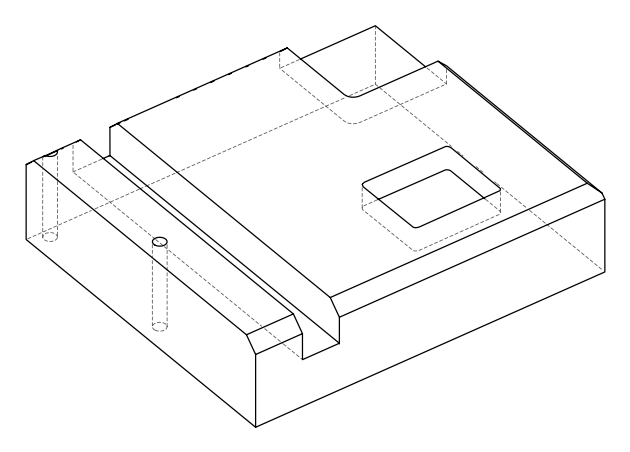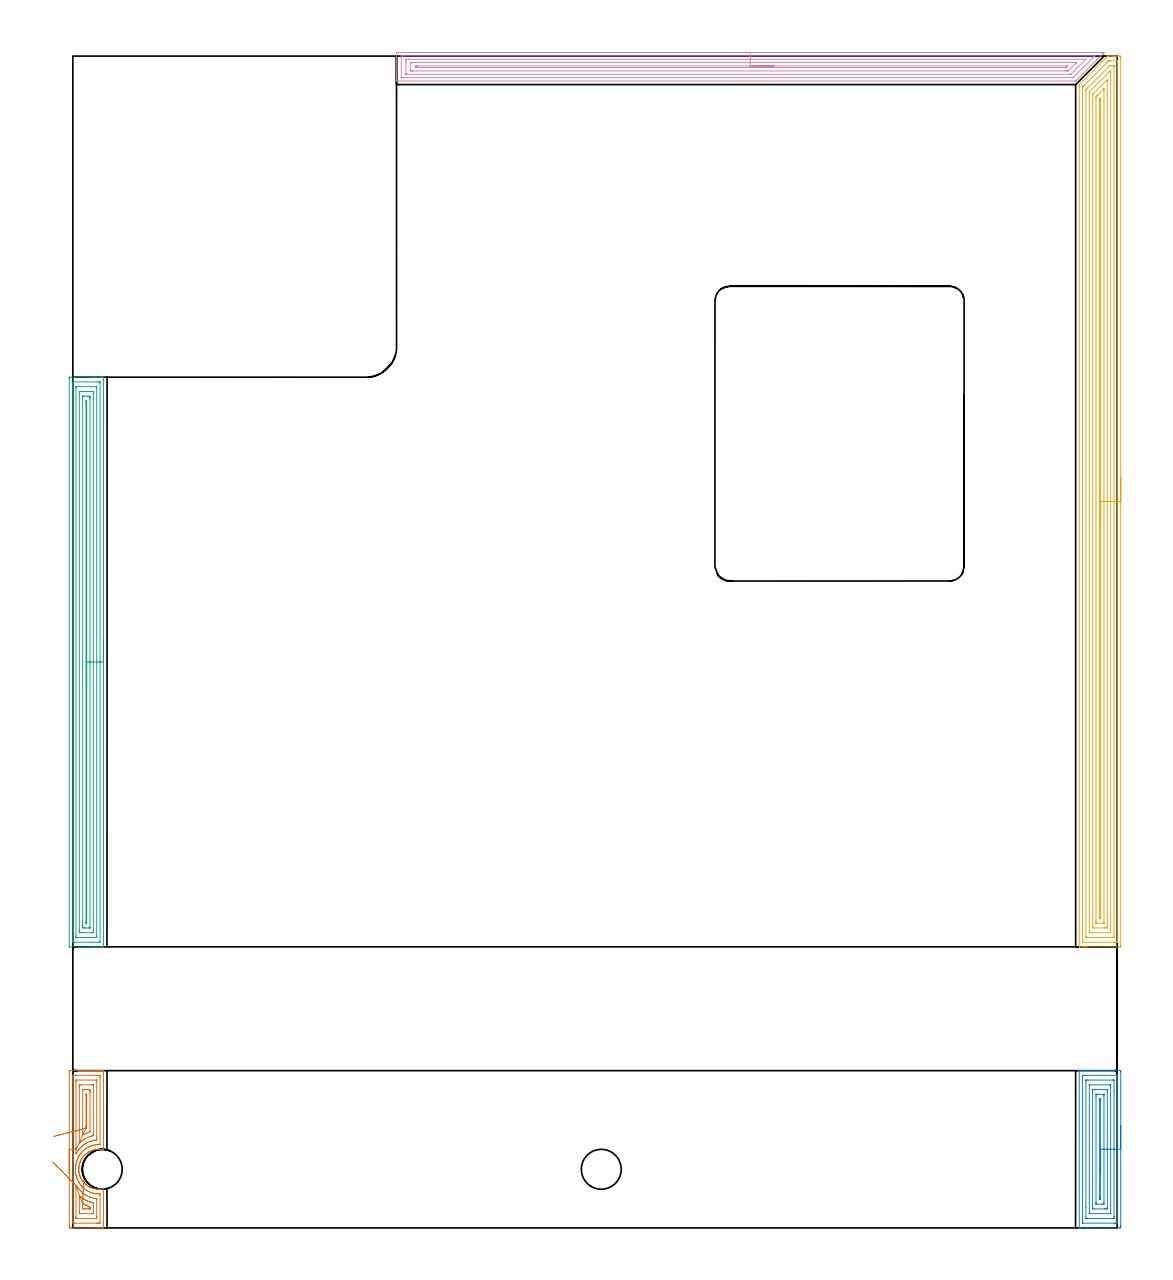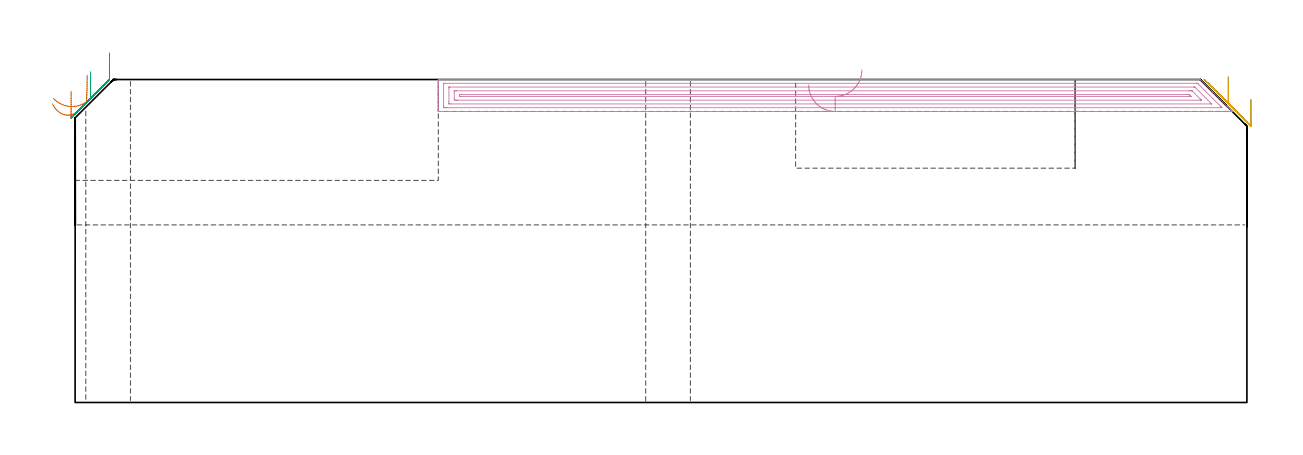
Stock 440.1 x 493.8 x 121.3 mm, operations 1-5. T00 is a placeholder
(PLAN: 16 operations, 10 tool changes, 127.7 min)
(1 AREA_MILL | FG_CHAMFER_SURFACE | UGT0205_001 | 3.07 min | 7606 mm3)
(2 AREA_MILL_1 | FG_CHAMFER_SURFACE_1 | UGT0205_001 | 3.93 min | 11314 mm3)
(3 AREA_MILL_2 | FG_CHAMFER_SURFACE_2 | UGT0205_001 | 11.71 min | 26369 mm3)
(4 AREA_MILL_3 | FG_CHAMFER_SURFACE_3 | UGT0205_001 | 11.89 min | 22276 mm3)
(5 AREA_MILL_4 | FG_CHAMFER_SURFACE_4 | UGT0205_001 | 21 min | 57736 mm3)
(6 MILL_CORNER_NOTCH_RECTANGULAR | CORNER_NOTCH_RECTANGULAR | UGT0201_094 | Follow Part, ap 5, ae 75% | 24.77 min | 696960 mm3)
(7 MILL_RECTANGULAR_POCKET | POCKET_RECTANGULAR_STRAIGHT | NXT0201_011 | Follow Part, ap 3, ae 75% | 35.4 min | 433157 mm3)
(8 MILL_RECTANGULAR_SLOT | SLOT_RECTANGULAR | UGT0201_005 | Follow Part, ap 12.5, ae 75% | 13.47 min | 1248338 mm3)
(9 SPOT_DRILL | STEP1HOLE | NXT0321_9005460120000 | 0.03 min | 50 mm3)
(10 SPOT_DRILL_1 | STEP1HOLE_1 | NXT0321_9005460120000 | 0.03 min | 66 mm3)
(11 DRILL_BLIND_HOLE_INTO_CENTER | STEP1HOLE | NXT0301_081 | 0.08 min | 1212 mm3)
(12 GUN_DRILL_THROUGH_HOLE | STEP1HOLE | UGT0307_007 | 0.59 min | 8190 mm3)
(13 DRILL_TO_ENLARGE_THROUGH_HOLE | STEP1HOLE | UGT0301_291 | 0.52 min | 16726 mm3)
(14 DRILL_BLIND_HOLE_INTO_CENTER_1 | STEP1HOLE_1 | NXT0301_081 | 0.08 min | 1714 mm3)
(15 GUN_DRILL_THROUGH_HOLE_1 | STEP1HOLE_1 | UGT0307_007 | 0.59 min | 8016 mm3)
(16 DRILL_TO_ENLARGE_THROUGH_HOLE_1 | STEP1HOLE_1 | UGT0301_291 | 0.52 min | 17129 mm3)
(TOOL UGT0205_001 | Chamfer Mill 20 x 3 x 45 deg. | D20 FL50 Z2)
(TOOL UGT0201_094 | End mill 20 mm | D20 FL38 Z4)
(TOOL NXT0201_011 | ENDMILL 12mm [2P460-1200-NA 1630] | D12 FL38 Z6)
(TOOL UGT0201_005 | End Mill 50 mm | D50 FL150 Z8)
(TOOL NXT0321_9005460120000 | NC Spot Drill, 142deg, 12mm, Carbide, Uncoated | D12 PA142 FL30 Z2)
(TOOL NXT0301_081 | Carbide Drill 11mm [860.1-1100-033A1-MM 2214] | D11 PA140 FL55 Z2)
(TOOL UGT0307_007 | Gun Drill 10 mm | D10 PA130 FL24 Z1)
(TOOL UGT0301_291 | Twist Drill 16.8 mm | D16.8 PA118 FL125 Z2)
(OP 1 AREA_MILL)
G17 G21 G94 G90
T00 M6
G54
G17 G0 G90 X-1.5 Y23.15 S1061 M3
G43 Z131.3 H0
Z116.9
G94 G1 Y23.188 Z116.028 F250.
Y23.302 Z115.164
Y23.491 Z114.312
Y23.753 Z113.48
Y24.087 Z112.674
Y24.49 Z111.9
Y24.959 Z111.164
Y25.49 Z110.472
Y26.079 Z109.829
Y26.722 Z109.24
Y27.414 Z108.708
Y28.15 Z108.24
Y28.924 Z107.837
Y29.73 Z107.503
Y30.562 Z107.241
Y31.414 Z107.052
Y32.278 Z106.938
Y33.15 Z106.9
Y65.703
X-1.496 Y66.055 Z106.902
X-1.492 Y66.29 Z106.906
X-1.252 Y66.3 Z107.145
X9.695 Z118.089
X10.282 Z118.679
X10.583 Z118.979
X11.17 Z119.566
X11.471 Z119.866
X12.073 Z120.472
X12.359 Z120.758
X12.533 Z120.933
X12.869 Y66.293 Z121.26
X12.897 Y66.29 Z121.288
X12.9 Y66.149 Z121.3
Y33.15
X12.895 Y32.871 Z121.29
X12.841 Y32.879 Z121.236
X12.618 Y32.917 Z121.015
X12.408 Y32.96 Z120.805
X12.058 Y33.013 Z120.457
X11.618 Y33.062 Z120.015
X11.471 Y33.07 Z119.869
X11.175 Y33.088 Z119.573
X10.734 Y33.092 Z119.132
X10.583 Y33.085 Z118.981
X10.292 Y33.072 Z118.691
X9.849 Y33.027 Z118.248
X9.409 Y32.959 Z117.808
X8.966 Y32.866 Z117.364
X8.807 Y32.825 Z117.206
X8.525 Y32.753 Z116.925
X8.359 Y32.705 Z116.759
X7.92 Y32.537 Z116.318
X7.642 Y32.43 Z116.041
X7.197 Y32.231 Z115.595
X6.759 Y32.001 Z115.157
X6.588 Y31.901 Z114.986
X6.44 Y31.815 Z114.838
X6.144 Y31.609 Z114.544
X5.875 Y31.422 Z114.275
X5.566 Y31.181 Z113.966
X5.265 Y30.925 Z113.665
X4.992 Y30.664 Z113.392
X4.802 Y30.465 Z113.202
X4.699 Y30.356 Z113.099
X4.664 Y30.316 Z113.064
X4.418 Y30.035 Z112.817
X4.368 Y29.97 Z112.766
X4.109 Y29.635 Z112.508
X3.781 Y29.146 Z112.181
X3.527 Y28.704 Z111.924
X3.52 Y28.691 Z111.917
X3.294 Y28.256 Z111.692
X3.226 Y28.109 Z111.625
X3.079 Y27.739 Z111.474
X2.999 Y27.519 Z111.394
X2.944 Y27.366 Z111.338
X2.809 Y26.922 Z111.208
X2.698 Y26.476 Z111.097
X2.614 Y26.032 Z111.014
X2.555 Y25.569 Z110.949
X2.537 Y25.344 Z110.93
X2.521 Y25.141 Z110.913
X2.518 Y25.038 Z110.908
X2.509 Y24.875 Z110.906
X2.508 Y24.863 Z110.905
X2.503 Y24.696 Z110.898
X2.519 Y24.251 Z110.917
X2.557 Y23.806 Z110.952
X2.593 Y23.536 Z110.99
X2.617 Y23.361 Z111.013
X2.702 Y22.91 Z111.101
X2.814 Y22.456 Z111.214
X2.947 Y22.026 Z111.34
X3.08 Y21.657 Z111.476
X3.226 Y21.291 Z111.625
X3.256 Y21.225 Z111.656
X3.297 Y21.137 Z111.696
X3.371 Y20.995 Z111.77
X3.532 Y20.688 Z111.929
X3.784 Y20.247 Z112.182
X3.944 Y20. Z112.341
X4.11 Y19.761 Z112.508
X4.216 Y19.623 Z112.616
X4.227 Y19.609 Z112.627
X4.368 Y19.431 Z112.764
X4.425 Y19.357 Z112.823
X4.452 Y19.326 Z112.851
X4.601 Y19.157 Z113.
X4.664 Y19.086 Z113.061
X4.703 Y19.041 Z113.101
X4.714 Y19.029 Z113.113
X4.997 Y18.732 Z113.396
X5.275 Y18.467 Z113.673
X5.313 Y18.434 Z113.712
X5.471 Y18.3 Z113.87
X5.552 Y18.232 Z113.948
X5.572 Y18.215 Z113.968
X5.877 Y17.978 Z114.273
X6.451 Y17.577 Z114.851
X6.759 Y17.398 Z115.158
X7.032 Y17.256 Z115.431
X7.197 Y17.169 Z115.596
X7.359 Y17.097 Z115.758
X7.641 Y16.97 Z116.041
X7.846 Y16.892 Z116.245
X8.385 Y16.687 Z116.785
X8.525 Y16.647 Z116.924
X8.965 Y16.534 Z117.364
X9.408 Y16.441 Z117.808
X9.849 Y16.373 Z118.248
X10.292 Y16.328 Z118.691
X10.733 Y16.308 Z119.132
X11.175 Y16.312 Z119.574
X11.471 Y16.33 Z119.87
X11.617 Y16.338 Z120.016
X12.058 Y16.392 Z120.457
X12.831 Y16.522 Z121.228
X12.894 Y16.53 Z121.291
X12.9 Y16.202 Z121.3
Y0.151
X12.897 Y0.01 Z121.288
X12.869 Y0.007 Z121.26
X12.533 Y0. Z120.932
X12.073 Z120.472
X11.471 Z119.866
X10.282 Z118.679
X9.695 Z118.089
X-0.364 Z108.033
X-0.959 Y0.001 Z107.438
X-1.188 Y0.003 Z107.209
X-1.491 Y0.008 Z106.906
X-1.494 Y0.06 Z106.903
X-1.499 Y0.597 Z106.901
X-1.5 Y1.141 Z106.9
Y33.15
X-0.086 Z108.314
X-0.085 Y63.933 Z108.315
X-0.071 Y64.29 Z108.329
X0.44 Y64.298 Z108.84
X0.817 Y64.299 Z109.217
X1.326 Y64.3 Z109.726
X10.583 Y64.299 Z118.983
X11.095 Y64.297 Z119.495
X11.471 Y64.29 Z119.871
X11.485 Y63.919 Z119.885
Y63.905
Y35.366
X11.471 Y35.082 Z119.871
X10.877 Y35.084 Z119.277
X10.583 Y35.076 Z118.983
X10.033 Y35.041 Z118.433
X9.695 Y35.005 Z118.095
X9.249 Y34.936 Z117.649
X8.807 Y34.845 Z117.207
X8.522 Y34.775 Z116.922
X7.92 Y34.6 Z116.32
X7.835 Y34.573 Z116.235
X7.605 Y34.488 Z116.005
X7.198 Y34.321 Z115.598
X7.032 Y34.246 Z115.432
X6.593 Y34.037 Z114.993
X6.144 Y33.796 Z114.544
X5.806 Y33.596 Z114.206
X5.481 Y33.37 Z113.881
X5.256 Y33.209 Z113.656
X4.62 Y32.704 Z113.02
X4.486 Y32.586 Z112.886
X4.368 Y32.473 Z112.768
X4.04 Y32.142 Z112.44
X3.728 Y31.812 Z112.128
X3.612 Y31.68 Z112.012
X3.48 Y31.52 Z111.88
X3.22 Y31.182 Z111.62
X3.031 Y30.92 Z111.431
X2.855 Y30.657 Z111.255
X2.593 Y30.242 Z110.993
X2.513 Y30.108 Z110.913
X2.469 Y30.028 Z110.869
X2.206 Y29.525 Z110.606
X2.02 Y29.137 Z110.42
X1.929 Y28.911 Z110.329
X1.705 Y28.337 Z110.105
X1.68 Y28.269 Z110.08
X1.673 Y28.245 Z110.073
X1.48 Y27.579 Z109.88
X1.424 Y27.353 Z109.824
X1.313 Y26.855 Z109.713
X1.24 Y26.461 Z109.64
X1.189 Y26.087 Z109.589
X1.135 Y25.569 Z109.535
X1.113 Y25.272 Z109.513
X1.093 Y24.677 Z109.493
X1.103 Y24.39 Z109.503
X1.138 Y23.785 Z109.538
X1.151 Y23.618 Z109.551
X1.172 Y23.429 Z109.572
X1.247 Y22.894 Z109.647
X1.348 Y22.36 Z109.748
X1.435 Y22.002 Z109.835
X1.527 Y21.652 Z109.927
X1.678 Y21.137 Z110.078
X1.687 Y21.11 Z110.087
X1.705 Y21.062 Z110.105
X2.04 Y20.218 Z110.44
X2.368 Y19.552 Z110.768
X2.492 Y19.326 Z110.892
X2.529 Y19.262 Z110.929
X2.593 Y19.154 Z110.993
X2.868 Y18.713 Z111.268
X3.058 Y18.434 Z111.458
X3.48 Y17.88 Z111.88
X3.774 Y17.542 Z112.174
X4.368 Y16.93 Z112.768
X4.679 Y16.651 Z113.079
X5.256 Y16.191 Z113.656
X5.877 Y15.759 Z114.277
X6.144 Y15.604 Z114.544
X6.623 Y15.348 Z115.023
X7.032 Y15.155 Z115.432
X7.728 Y14.867 Z116.128
X7.92 Y14.795 Z116.32
X8.031 Y14.755 Z116.431
X8.807 Y14.555 Z117.207
X9.202 Y14.471 Z117.602
X9.695 Y14.395 Z118.095
X10.219 Y14.341 Z118.619
X10.583 Y14.324 Z118.983
X11.131 Y14.316 Z119.531
X11.471 Y14.318 Z119.871
X11.485 Y13.975 Z119.885
Y13.961
Y2.367
X11.471 Y2.01 Z119.871
X10.96 Y2.002 Z119.36
X10.583 Y2.001 Z118.983
X10.074 Y2. Z118.474
X0.817 Y2.001 Z109.217
X0.305 Y2.003 Z108.705
X-0.071 Y2.01 Z108.329
X-0.085 Y2.381 Z108.315
Y2.395
X-0.086 Y33.15 Z108.314
X1.328 Z109.728
X1.329 Y61.621 Z109.729
Y62.135
X1.331 Y62.23 Z109.731
X1.334 Y62.275 Z109.734
X1.336 Y62.29 Z109.736
X1.377 Y62.293 Z109.777
X1.542 Y62.299 Z109.942
X9.695 Z118.095
X9.859 Y62.298 Z118.259
X9.968 Y62.295 Z118.368
X10.053 Y62.29 Z118.453
X10.065 Y62.277 Z118.465
X10.067 Y62.26 Z118.467
X10.069 Y62.135 Z118.469
X10.071 Y61.758 Z118.471
Y38.055
X10.07 Y37.679 Z118.47
X10.066 Y37.163 Z118.466
X10.065 Y37.078 Z118.465
X9.929 Y37.053 Z118.329
X9.823 Y37.035 Z118.223
X9.695 Y37.016 Z118.095
X9.053 Y36.917 Z117.453
X8.807 Y36.866 Z117.207
X8.325 Y36.756 Z116.725
X7.92 Y36.642 Z116.32
X7.634 Y36.558 Z116.034
X7.032 Y36.338 Z115.432
X6.984 Y36.32 Z115.384
X6.862 Y36.271 Z115.262
X6.144 Y35.933 Z114.544
X5.783 Y35.742 Z114.183
X5.256 Y35.437 Z113.656
X5.16 Y35.38 Z113.56
X4.697 Y35.049 Z113.097
X4.368 Y34.8 Z112.768
X4.193 Y34.664 Z112.593
X3.976 Y34.488 Z112.376
X3.711 Y34.256 Z112.111
X3.48 Y34.034 Z111.88
X3.262 Y33.816 Z111.662
X3.049 Y33.596 Z111.449
X2.833 Y33.354 Z111.233
X2.593 Y33.077 Z110.993
X2.426 Y32.871 Z110.826
X2.297 Y32.704 Z110.697
X2.049 Y32.359 Z110.449
X1.705 Y31.849 Z110.105
X1.69 Y31.827 Z110.09
X1.352 Y31.275 Z109.752
X1.334 Y31.248 Z109.734
X1.331 Y31.275 Z109.731
X1.33 Y31.297 Z109.73
X1.328 Y33.15 Z109.728
X2.75 Y35.797 Z111.15
X2.745 Y36.119 Z111.145
X2.743 Y36.271 Z111.143
Y59.309
X2.744 Y59.46 Z111.144
X2.749 Y60.194 Z111.149
X2.755 Y60.29 Z111.155
X2.853 Y60.293 Z111.253
X3.062 Y60.297 Z111.462
X3.48 Y60.3 Z111.88
X3.532 Z111.932
X7.971 Z116.371
X8.357 Y60.297 Z116.757
X8.55 Y60.293 Z116.95
X8.641 Y60.29 Z117.041
X8.65 Y60.23 Z117.05
X8.656 Y59.612 Z117.056
X8.657 Y59.46 Z117.057
Y39.098
X8.655 Y38.947 Z117.055
X8.653 Y38.902 Z117.053
X8.651 Y38.885 Z117.051
X8.619 Y38.869 Z117.019
X8.123 Y38.742 Z116.523
X7.92 Y38.685 Z116.32
X7.435 Y38.542 Z115.835
X7.032 Y38.4 Z115.432
X6.163 Y38.055 Z114.563
X6.15 Y38.049 Z114.55
X5.554 Y37.756 Z113.954
X5.256 Y37.598 Z113.656
X4.981 Y37.439 Z113.381
X4.519 Y37.163 Z112.919
X4.429 Y37.102 Z112.829
X4.368 Y37.058 Z112.768
X3.916 Y36.725 Z112.316
X3.48 Y36.392 Z111.88
X3.413 Y36.339 Z111.813
X3.329 Y36.271 Z111.729
X3.121 Y36.099 Z111.521
X2.925 Y35.938 Z111.325
X2.75 Y35.797 Z111.15
X4.164 Y39.136 Z112.564
X4.162 Y39.16 Z112.562
X4.159 Y39.273 Z112.559
X4.157 Y39.414 Z112.557
Y39.627
Y57.888
X4.159 Y58.101 Z112.559
X4.162 Y58.242 Z112.562
X4.164 Y58.286 Z112.564
X4.176 Y58.29 Z112.576
X4.213 Y58.294 Z112.613
X4.368 Y58.298 Z112.768
X4.635 Y58.3 Z113.035
X5.256 Z113.656
X6.144 Z114.544
X6.411 Y58.299 Z114.811
X7.032 Y58.293 Z115.432
X7.232 Y58.29 Z115.632
X7.239 Y57.888 Z115.639
X7.242 Y57.676 Z115.642
X7.243 Y57.464 Z115.643
Y56.784
Y40.731
X7.241 Y40.625 Z115.641
X7.239 Y40.572 Z115.639
X7.237 Y40.551 Z115.637
X7.222 Y40.54 Z115.622
X6.577 Y40.296 Z114.977
X6.144 Y40.125 Z114.544
X5.942 Y40.041 Z114.342
X5.478 Y39.839 Z113.878
X5.328 Y39.767 Z113.728
X5.256 Y39.731 Z113.656
X4.744 Y39.462 Z113.144
X4.368 Y39.248 Z112.768
X4.195 Y39.15 Z112.595
X4.164 Y39.136 Z112.564
X5.578 Y41.994 Z113.978
X5.576 Y42.022 Z113.976
X5.573 Y42.196 Z113.973
X5.571 Y42.515 Z113.971
Y42.774
X5.572 Y56.151 Z113.972
X5.573 Y56.241 Z113.973
X5.577 Y56.281 Z113.977
X5.579 Y56.29 Z113.979
X5.588 Y56.292 Z113.988
X5.741 Y56.297 Z114.141
X5.813 Y56.29 Z114.213
X5.822 Y56.286 Z114.222
X5.825 Y56.264 Z114.225
X5.827 Y56.211 Z114.227
X5.829 Y55.892 Z114.229
Y55.576
Y42.831
X5.827 Y42.515 Z114.227
X5.825 Y42.263 Z114.225
X5.822 Y42.108 Z114.222
X5.721 Y42.048 Z114.121
X5.659 Y42.02 Z114.059
X5.604 Y42. Z114.004
X5.578 Y41.994 Z113.978
X4.945 Y41.835 Z113.398
X4.266 Y41.664 Z112.878
X3.546 Y41.482 Z112.421
X2.79 Y41.292 Z112.03
X2.003 Y41.094 Z111.708
X1.192 Y40.89 Z111.459
X0.364 Y40.681 Z111.283
X-0.477 Y40.47 Z111.182
X-1.322 Y40.257 Z111.158
X-2.167 Y40.044 Z111.209
X-3.004 Y39.834 Z111.336
X-3.827 Y39.626 Z111.538
X-4.63 Y39.424 Z111.813
X-5.406 Y39.229 Z112.159
X-6.15 Y39.042 Z112.574
X-6.857 Y38.864 Z113.054
X-7.52 Y38.697 Z113.596
X-8.135 Y38.542 Z114.195
G0 X-8.5 Y27.786 Z112.139
G1 X-8.124 Y27.408 Z111.449
X-7.706 Y26.989 Z110.808
X-7.25 Y26.532 Z110.221
X-6.761 Y26.04 Z109.693
X-6.24 Y25.518 Z109.227
X-5.693 Y24.968 Z108.827
X-5.123 Y24.397 Z108.496
X-4.535 Y23.806 Z108.237
X-3.934 Y23.203 Z108.051
X-3.323 Y22.59 Z107.941
X-2.708 Y21.972 Z107.906
X-2.093 Y21.355 Z107.947
X-1.483 Y20.742 Z108.064
X-0.882 Y20.139 Z108.256
X-0.296 Y19.551 Z108.522
X0.272 Y18.98 Z108.858
X0.817 Y18.433 Z109.264
X1.336 Y17.913 Z109.736
X1.705 Y17.543 Z110.105
X1.995 Y17.111 Z110.395
X2.168 Y16.872 Z110.568
X2.331 Y16.651 Z110.731
X2.446 Y16.504 Z110.846
X2.593 Y16.323 Z110.993
X3.104 Y15.759 Z111.504
X3.48 Y15.371 Z111.88
X4.036 Y14.867 Z112.436
X4.368 Y14.603 Z112.768
X4.724 Y14.332 Z113.124
X5.223 Y13.975 Z113.623
X5.256 Y13.953 Z113.656
X5.317 Y13.914 Z113.717
X6.144 Y13.466 Z114.544
X6.99 Y13.083 Z115.39
X7.032 Y13.066 Z115.432
X7.06 Y13.055 Z115.46
X7.595 Y12.856 Z115.995
X7.92 Y12.755 Z116.32
X8.369 Y12.632 Z116.769
X8.807 Y12.533 Z117.207
X9.476 Y12.412 Z117.876
X9.962 Y12.349 Z118.362
X10.031 Y12.338 Z118.431
X10.065 Y12.33 Z118.465
X10.066 Y12.316 Z118.466
X10.069 Y12.191 Z118.469
X10.071 Y11.814 Z118.471
Y4.679
Y4.165
X10.069 Y4.07 Z118.469
X10.066 Y4.025 Z118.466
X10.064 Y4.01 Z118.464
X10.023 Y4.007 Z118.423
X9.858 Y4.001 Z118.258
X1.705 Y4. Z110.105
X1.541 Y4.002 Z109.941
X1.432 Y4.005 Z109.832
X1.347 Y4.01 Z109.747
X1.335 Y4.022 Z109.735
X1.333 Y4.04 Z109.733
X1.331 Y4.165 Z109.731
X1.329 Y4.542 Z109.729
Y17.028
X1.336 Y17.913 Z109.736
X2.749 Y13.634 Z111.149
X2.778 Y13.61 Z111.178
X3.385 Y13.083 Z111.785
X3.48 Y13.006 Z111.88
X3.835 Y12.726 Z112.235
X4.368 Y12.347 Z112.768
X4.595 Y12.191 Z112.995
X5.256 Y11.81 Z113.656
X5.528 Y11.659 Z113.928
X6.034 Y11.41 Z114.434
X6.144 Y11.361 Z114.544
X6.285 Y11.299 Z114.685
X7.032 Y11.001 Z115.432
X7.493 Y10.836 Z115.893
X7.92 Y10.715 Z116.32
X8.159 Y10.649 Z116.559
X8.439 Y10.572 Z116.839
X8.65 Y10.505 Z117.05
X8.657 Y9.516 Z117.057
X8.656 Y6.84 Z117.056
X8.651 Y6.106 Z117.051
X8.645 Y6.01 Z117.045
X8.547 Y6.007 Z116.947
X8.338 Y6.003 Z116.738
X7.92 Y6. Z116.32
X7.868 Z116.268
X3.429 Z111.829
X3.043 Y6.003 Z111.443
X2.85 Y6.007 Z111.25
X2.759 Y6.01 Z111.159
X2.75 Y6.07 Z111.15
X2.744 Y6.688 Z111.144
X2.743 Y6.84 Z111.143
Y13.386
X2.745 Y13.538 Z111.145
X2.749 Y13.634 Z111.149
X4.164 Y10.258 Z112.564
X4.181 Y10.251 Z112.581
X4.368 Y10.149 Z112.768
X4.951 Y9.823 Z113.351
X5.256 Y9.673 Z113.656
X5.583 Y9.516 Z113.983
X6.144 Y9.278 Z114.544
X6.549 Y9.108 Z114.949
X7.032 Y8.921 Z115.432
X7.236 Y8.829 Z115.636
X7.24 Y8.624 Z115.64
X7.242 Y8.413 Z115.642
X7.241 Y8.199 Z115.641
X7.238 Y8.058 Z115.638
X7.236 Y8.014 Z115.636
X7.224 Y8.01 Z115.624
X7.187 Y8.006 Z115.587
X7.032 Y8.002 Z115.432
X6.765 Y8. Z115.165
X6.144 Z114.544
X5.256 Z113.656
X4.989 Y8.001 Z113.389
X4.368 Y8.007 Z112.768
X4.168 Y8.01 Z112.568
X4.161 Y8.412 Z112.561
X4.158 Y8.624 Z112.558
X4.157 Y9.728 Z112.557
Y9.94
X4.159 Y10.082 Z112.559
X4.161 Y10.195 Z112.561
X4.164 Y10.258 Z112.564
X4.195 Y11.127 Z112.633
X4.227 Y11.986 Z112.779
X4.258 Y12.83 Z112.999
X4.288 Y13.651 Z113.291
X4.317 Y14.444 Z113.654
X4.345 Y15.202 Z114.085
X4.371 Y15.92 Z114.581
X4.396 Y16.592 Z115.137
X4.418 Y17.212 Z115.749
X4.439 Y17.777 Z116.414
X4.458 Y18.282 Z117.125
X4.474 Y18.724 Z117.877
X4.487 Y19.098 Z118.665
X4.499 Y19.402 Z119.483
X4.507 Y19.633 Z120.324
X4.513 Y19.791 Z121.182
X4.516 Y19.873 Z122.05
Y19.879 Z122.923
G0 Z131.3
M5
M2
(OP 2 AREA_MILL_1)
G17 G21 G94 G90
T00 M6
G54
G17 G0 G90 X441.6 Y43.15 S1061 M3
G43 Z131.3 H0
Z113.8
G94 G1 Y43.112 Z112.928 F250.
Y42.998 Z112.064
Y42.809 Z111.212
Y42.547 Z110.38
Y42.213 Z109.574
Y41.81 Z108.8
Y41.342 Z108.064
Y40.81 Z107.372
Y40.221 Z106.729
Y39.578 Z106.14
Y38.886 Z105.609
Y38.15 Z105.14
Y37.376 Z104.737
Y36.57 Z104.403
Y35.738 Z104.141
Y34.886 Z103.952
Y34.022 Z103.838
Y33.15 Z103.8
Y1.076
X441.599 Y0.597 Z103.801
X441.595 Y0.189 Z103.803
X441.592 Y0.01 Z103.805
X441.193 Y0. Z104.204
X428.02 Z117.375
X427.439 Z117.958
X427.141 Z118.255
X425.385 Z120.01
X424.789 Z120.61
X424.507 Z120.892
X424.376 Z121.023
X424.237 Y0.001 Z121.155
X424.201 Y0.002 Z121.191
X424.102 Y0.01 Z121.288
X424.1 Y0.151 Z121.3
Y66.149
X424.102 Y66.29 Z121.288
X424.235 Y66.297 Z121.157
X424.376 Y66.3 Z121.023
X424.789 Z120.61
X425.385 Z120.01
X427.439 Z117.958
X428.02 Z117.375
X428.608 Z116.788
X441.193 Z104.204
X441.487 Y66.297 Z103.91
X441.592 Y66.29 Z103.805
X441.599 Y66.183 Z103.799
X441.6 Y65.703 Z103.8
Y33.15
X440.186 Z105.214
X440.185 Y2.513 Z105.215
X440.184 Y2.381 Z105.216
X440.179 Y2.011 Z105.221
X439.809 Y2.002 Z105.591
X439.437 Y2.001 Z105.963
X438.934 Y2. Z106.466
X425.588 Y2.001 Z119.812
X425.561 Y2.002 Z119.839
X425.534 Y2.008 Z119.866
X425.521 Y2.013 Z119.879
X425.519 Y2.033 Z119.881
X425.515 Y2.249 Z119.885
Y63.787
X425.516 Y63.919 Z119.884
X425.521 Y64.289 Z119.879
X425.89 Y64.297 Z119.51
X426.263 Y64.299 Z119.137
X426.766 Y64.3 Z118.634
X440.112 Y64.299 Z105.288
X440.139 Y64.298 Z105.261
X440.166 Y64.292 Z105.234
X440.179 Y64.287 Z105.221
X440.181 Y64.267 Z105.219
X440.185 Y64.051 Z105.215
X440.186 Y33.15 Z105.214
X438.772 Z106.628
X438.771 Y4.84 Z106.629
X438.769 Y4.165 Z106.631
X438.767 Y4.057 Z106.633
X438.764 Y4.012 Z106.636
X438.715 Y4.005 Z106.685
X438.559 Y4.003 Z106.841
X437.842 Y4. Z107.558
X427.303 Z118.097
X427.141 Y4.003 Z118.259
X426.98 Y4.008 Z118.42
X426.939 Y4.01 Z118.461
X426.935 Y4.037 Z118.465
X426.931 Y4.093 Z118.469
X426.93 Y4.165 Z118.47
X426.928 Y8.568 Z118.472
X426.929 Y61.46 Z118.471
X426.931 Y62.135 Z118.469
X426.933 Y62.243 Z118.467
X426.935 Y62.288 Z118.465
X426.985 Y62.295 Z118.415
X427.141 Y62.297 Z118.259
X427.858 Y62.3 Z117.542
X438.397 Z107.003
X438.559 Y62.297 Z106.841
X438.72 Y62.292 Z106.68
X438.761 Y62.29 Z106.639
X438.765 Y62.263 Z106.635
X438.769 Y62.207 Z106.631
X438.77 Y62.135 Z106.63
X438.772 Y57.732 Z106.628
Y33.15
X437.357 Z108.043
Y6.277
X437.355 Y6.089 Z108.045
X437.352 Y6.021 Z108.048
X437.35 Y6.01 Z108.05
X437.344 Y6.007 Z108.056
X437.319 Y6.003 Z108.081
X437.216 Y6.001 Z108.184
X428.847 Y6. Z116.553
X428.482 Y6.004 Z116.918
X428.391 Y6.007 Z117.009
X428.351 Y6.01 Z117.049
X428.349 Y6.039 Z117.051
X428.346 Y6.121 Z117.054
X428.343 Y6.512 Z117.057
Y60.023
X428.345 Y60.211 Z117.055
X428.347 Y60.279 Z117.053
X428.35 Y60.29 Z117.05
X428.356 Y60.293 Z117.044
X428.381 Y60.297 Z117.019
X428.484 Y60.299 Z116.916
X436.853 Y60.3 Z108.547
X437.218 Y60.296 Z108.182
X437.309 Y60.293 Z108.091
X437.349 Y60.29 Z108.051
X437.351 Y60.261 Z108.049
X437.354 Y60.179 Z108.046
X437.357 Y59.788 Z108.043
Y33.15
X435.943 Z109.457
Y8.605 Z109.458
X435.924 Y8.01 Z109.476
X435.657 Y8.003 Z109.743
X435.046 Y8. Z110.354
X434.782 Z110.618
X430.389 Y8.001 Z115.011
X429.776 Y8.01 Z115.624
X429.758 Y8.624 Z115.642
X429.757 Y8.643 Z115.643
Y57.695
X429.776 Y58.29 Z115.624
X430.043 Y58.297 Z115.357
X430.654 Y58.299 Z114.746
X430.918 Y58.3 Z114.482
X435.311 Y58.299 Z110.089
X435.924 Y58.29 Z109.476
X435.942 Y57.676 Z109.458
X435.943 Y57.657 Z109.457
Y33.15
X434.529 Z110.871
Y10.933
X434.526 Y10.408 Z110.874
X434.523 Y10.047 Z110.877
X434.513 Y10.01 Z110.887
X434.468 Y10.005 Z110.932
X434.368 Y10.002 Z111.032
X434.167 Y10. Z111.233
X433.69 Z111.71
X431.292 Y10.001 Z114.108
X431.221 Y10.005 Z114.179
X431.184 Y10.009 Z114.216
X431.178 Y10.042 Z114.222
X431.173 Y10.408 Z114.227
X431.171 Y10.774 Z114.229
Y55.367
X431.174 Y55.892 Z114.226
X431.177 Y56.253 Z114.223
X431.187 Y56.29 Z114.214
X431.232 Y56.295 Z114.168
X431.332 Y56.298 Z114.068
X431.533 Y56.3 Z113.867
X432.01 Z113.39
X434.408 Y56.299 Z110.992
X434.479 Y56.295 Z110.921
X434.516 Y56.291 Z110.884
X434.522 Y56.258 Z110.878
X434.527 Y55.892 Z110.873
X434.529 Y55.526 Z110.871
Y33.15
X433.115 Z112.285
X433.114 Y12.191 Z112.286
X433.113 Y12.057 Z112.287
X433.111 Y12.025 Z112.289
X433.109 Y12.014 Z112.291
X433.1 Y12.01 Z112.3
X433.038 Y12.005 Z112.362
X432.944 Y12.002 Z112.456
X432.598 Z112.802
X432.593 Y12.006 Z112.807
X432.59 Y12.009 Z112.81
X432.587 Y12.191 Z112.813
X432.585 Y13.083 Z112.815
X432.586 Y54.109 Z112.814
X432.587 Y54.243 Z112.813
X432.589 Y54.275 Z112.811
X432.591 Y54.286 Z112.809
X432.6 Y54.29 Z112.8
X432.662 Y54.295 Z112.738
X432.756 Y54.298 Z112.644
X433.102 Z112.298
X433.107 Y54.294 Z112.293
X433.11 Y54.291 Z112.29
X433.113 Y54.109 Z112.287
X433.114 Y53.932 Z112.286
X433.115 Y53.394 Z112.285
Y33.15
Y32.278 Z112.323
Y31.414 Z112.437
Y30.562 Z112.626
Y29.73 Z112.888
Y28.924 Z113.222
Y28.15 Z113.625
Y27.414 Z114.094
Y26.722 Z114.625
Y26.079 Z115.214
Y25.49 Z115.857
Y24.958 Z116.55
Y24.49 Z117.285
Y24.087 Z118.059
Y23.753 Z118.865
Y23.491 Z119.697
Y23.302 Z120.549
Y23.188 Z121.414
Y23.15 Z122.285
G0 Z131.3
M5
M2
(OP 3 AREA_MILL_2)
G17 G21 G94 G90
T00 M6
G54
G17 G0 G90 X12.9 Y248.45 S1061 M3
G43 Z131.3 H0
G94 G1 Y248.412 Z130.428 F250.
Y248.298 Z129.563
Y248.109 Z128.712
Y247.847 Z127.88
Y247.513 Z127.074
Y247.11 Z126.3
Y246.641 Z125.564
Y246.11 Z124.872
Y245.521 Z124.229
Y244.878 Z123.64
Y244.186 Z123.108
Y243.45 Z122.64
Y242.676 Z122.237
Y241.87 Z121.903
Y241.038 Z121.641
Y240.186 Z121.452
Y239.322 Z121.338
Y238.45 Z121.3
Y118.546
X12.897 Y118.41 Z121.288
X12.87 Y118.407 Z121.261
X12.545 Y118.4 Z120.944
X12.053 Z120.452
X11.471 Z119.866
X9.404 Z117.802
X8.808 Z117.202
X8.218 Z116.614
X-1.258 Y118.401 Z107.139
X-1.492 Y118.41 Z106.906
X-1.499 Y118.643 Z106.899
X-1.5 Y357.56 Z106.9
X-1.499 Y357.908 Z106.901
X-1.494 Y358.445 Z106.904
X-1.491 Y358.492 Z106.906
X-0.959 Y358.5 Z107.438
X8.808 Z117.202
X9.404 Z117.802
X9.695 Z118.092
X11.471 Z119.866
X12.053 Z120.452
X12.359 Z120.758
X12.546 Z120.945
X12.87 Y358.493 Z121.261
X12.897 Y358.49 Z121.288
X12.9 Y358.354 Z121.3
Y238.45
X11.486 Z119.886
X11.485 Y120.76 Z119.885
X11.471 Y120.41 Z119.871
X10.955 Y120.402 Z119.355
X7.849 Y120.4 Z116.249
X0.817 Z109.217
X0.3 Y120.402 Z108.7
X-0.071 Y120.41 Z108.329
X-0.085 Y120.775 Z108.315
X-0.086 Y120.789 Z108.314
X-0.085 Y356.139 Z108.315
X-0.071 Y356.49 Z108.329
X0.445 Y356.498 Z108.845
X5.771 Y356.5 Z114.171
X10.583 Z118.983
X11.1 Y356.498 Z119.5
X11.471 Y356.49 Z119.871
X11.485 Y356.125 Z119.885
X11.486 Y356.111 Z119.886
Y238.45
X10.072 Z118.472
X10.071 Y123.072 Z118.471
X10.07 Y122.558 Z118.47
X10.067 Y122.464 Z118.467
X10.065 Y122.422 Z118.465
X10.052 Y122.41 Z118.452
X10.009 Y122.406 Z118.409
X9.852 Y122.401 Z118.252
X1.548 Z109.948
X1.443 Y122.404 Z109.843
X1.36 Y122.41 Z109.76
X1.335 Y122.418 Z109.735
X1.333 Y122.433 Z109.733
X1.33 Y122.558 Z109.73
X1.329 Y122.935 Z109.729
Y353.828
X1.33 Y354.342 Z109.73
X1.333 Y354.436 Z109.733
X1.335 Y354.478 Z109.735
X1.348 Y354.49 Z109.748
X1.391 Y354.494 Z109.791
X1.548 Y354.499 Z109.948
X9.852 Z118.252
X9.957 Y354.496 Z118.357
X10.04 Y354.49 Z118.44
X10.065 Y354.482 Z118.465
X10.067 Y354.467 Z118.467
X10.07 Y354.342 Z118.47
X10.071 Y353.965 Z118.471
X10.072 Y238.45 Z118.472
X8.657 Z117.057
Y125.383
X8.656 Y125.232 Z117.056
X8.651 Y124.498 Z117.051
X8.639 Y124.41 Z117.039
X8.541 Y124.407 Z116.941
X8.334 Y124.403 Z116.734
X7.92 Y124.4 Z116.32
X7.861 Z116.261
X3.421 Z111.821
X3.043 Y124.402 Z111.443
X2.854 Y124.405 Z111.254
X2.761 Y124.41 Z111.161
X2.749 Y124.415 Z111.149
X2.747 Y124.429 Z111.147
X2.745 Y124.464 Z111.145
X2.743 Y125.081 Z111.143
Y125.232
Y351.517
X2.744 Y351.668 Z111.144
X2.749 Y352.402 Z111.149
X2.761 Y352.49 Z111.161
X2.859 Y352.493 Z111.259
X3.066 Y352.497 Z111.466
X3.48 Y352.5 Z111.88
X3.539 Z111.939
X7.979 Z116.379
X8.357 Y352.498 Z116.757
X8.546 Y352.495 Z116.946
X8.639 Y352.49 Z117.039
X8.651 Y352.485 Z117.051
X8.653 Y352.471 Z117.053
X8.655 Y352.436 Z117.055
X8.657 Y351.819 Z117.057
Y351.668
Y238.45
X7.243 Z115.643
Y126.803
X7.242 Y126.591 Z115.642
X7.239 Y126.45 Z115.639
X7.235 Y126.409 Z115.635
X7.223 Y126.405 Z115.623
X7.185 Y126.402 Z115.585
X7.032 Y126.4 Z115.432
X6.757 Z115.157
X5.256 Z113.656
X4.981 Z113.381
X4.368 Y126.406 Z112.768
X4.171 Y126.41 Z112.571
X4.161 Y126.803 Z112.561
X4.158 Y127.015 Z112.558
X4.157 Y127.227 Z112.557
Y127.907
Y350.097
X4.158 Y350.309 Z112.558
X4.161 Y350.45 Z112.561
X4.165 Y350.491 Z112.565
X4.177 Y350.495 Z112.577
X4.215 Y350.498 Z112.615
X4.368 Y350.5 Z112.768
X4.643 Z113.043
X6.144 Z114.544
X6.419 Z114.819
X7.032 Y350.494 Z115.432
X7.229 Y350.49 Z115.629
X7.239 Y350.097 Z115.639
X7.242 Y349.885 Z115.642
X7.243 Y349.673 Z115.643
Y348.993
Y238.45
X5.829 Z114.229
Y129.115
X5.827 Y128.798 Z114.227
X5.825 Y128.587 Z114.225
X5.822 Y128.415 Z114.222
X5.648 Y128.405 Z114.048
X5.586 Y128.41 Z113.986
X5.578 Y128.413 Z113.978
X5.575 Y128.432 Z113.975
X5.573 Y128.48 Z113.973
X5.571 Y128.798 Z113.971
Y129.057
X5.572 Y348.102 Z113.972
X5.574 Y348.361 Z113.974
X5.576 Y348.45 Z113.976
X5.578 Y348.485 Z113.978
X5.595 Y348.49 Z113.995
X5.751 Y348.496 Z114.151
X5.814 Y348.49 Z114.214
X5.822 Y348.487 Z114.222
X5.825 Y348.468 Z114.225
X5.827 Y348.42 Z114.227
X5.829 Y348.102 Z114.229
Y347.786
Y238.45
Y237.578 Z114.267
Y236.713 Z114.381
Y235.862 Z114.57
Y235.03 Z114.832
Y234.224 Z115.166
Y233.45 Z115.569
Y232.714 Z116.037
Y232.022 Z116.568
Y231.379 Z117.158
Y230.79 Z117.801
Y230.258 Z118.493
Y229.79 Z119.229
Y229.387 Z120.003
Y229.053 Z120.809
Y228.791 Z121.641
Y228.602 Z122.492
Y228.488 Z123.357
Y228.45 Z124.229
G0 Z131.3
M5
M2
(OP 4 AREA_MILL_3)
G17 G21 G94 G90
T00 M6
G54
G17 G0 G90 X275.5 Y495.3 S1061 M3
G43 Z131.3 H0
Z119.3
G94 G1 X275.538 Z118.428 F250.
X275.652 Z117.563
X275.841 Z116.712
X276.103 Z115.88
X276.437 Z115.074
X276.84 Z114.3
X277.308 Z113.564
X277.84 Z112.872
X278.429 Z112.229
X279.072 Z111.64
X279.764 Z111.108
X280.5 Z110.64
X281.274 Z110.237
X282.08 Z109.903
X282.912 Z109.641
X283.764 Z109.452
X284.628 Z109.338
X285.5 Z109.3
X434.452
X434.489 Y495.299 Z109.299
X434.578 Y495.291
X434.583 Y495.29 Z109.3
X434.56 Y495.255 Z109.335
X434.415 Y495.114 Z109.484
X434.274 Y494.972 Z109.624
X434.139 Y494.837 Z109.76
X433.967 Y494.666 Z109.931
X427.292 Y487.991 Z116.607
X422.74 Y483.441 Z121.158
X422.595 Y483.304 Z121.29
X422.341 Y483.3 Z121.3
X136.585
X136.41 Y483.302 Z121.289
X136.403 Y483.433 Z121.159
X136.4 Y483.572 Z121.028
Y483.778 Z120.822
Y484.501 Z120.094
Y485.735 Z118.862
Y487.118 Z117.477
Y494.972 Z109.625
X136.404 Y495.232 Z109.366
X136.41 Y495.292 Z109.305
X136.473 Y495.299 Z109.299
X137.032 Y495.3 Z109.3
X285.5
Y493.886 Z110.714
X430.39 Y493.885 Z110.715
X430.612 Y493.882 Z110.718
X430.707 Y493.879 Z110.721
X430.667 Y493.829 Z110.771
X430.5 Y493.653 Z110.947
X430.39 Y493.54 Z111.06
X421.839 Y484.989 Z119.611
X421.708 Y484.86 Z119.74
X421.6 Y484.757 Z119.843
X421.566 Y484.727 Z119.873
X421.529 Y484.721 Z119.879
X421.446 Y484.718 Z119.882
X421.226 Y484.715 Z119.885
X138.821
X138.6 Y484.717 Z119.883
X138.462 Y484.721 Z119.879
X138.409 Y484.729 Z119.871
X138.407 Y484.758 Z119.842
X138.401 Y484.91 Z119.69
X138.4 Y493.227 Z111.373
X138.401 Y493.637 Z110.963
X138.405 Y493.775 Z110.825
X138.41 Y493.878 Z110.722
X138.484 Y493.88 Z110.72
X138.821 Y493.884 Z110.716
X139.041 Y493.886 Z110.714
X139.716
X285.5
Y492.472 Z112.128
X426.693 Y492.471 Z112.129
X426.742 Y492.47 Z112.13
X426.812 Y492.467 Z112.133
X426.839 Y492.465 Z112.135
X426.83 Y492.441 Z112.159
X426.812 Y492.414 Z112.186
X426.783 Y492.383 Z112.217
X426.755 Y492.354 Z112.246
X420.599 Y486.2 Z118.4
X420.552 Y486.156 Z118.444
X420.522 Y486.135 Z118.465
X420.502 Y486.133 Z118.467
X420.455 Y486.13 Z118.47
X420.358 Y486.129 Z118.471
X420.165 Y486.128 Z118.472
X140.73 Y486.129 Z118.471
X140.61 Y486.13 Z118.47
X140.49 Y486.133 Z118.467
X140.418 Y486.135 Z118.465
X140.41 Y486.178 Z118.422
X140.406 Y486.246 Z118.354
X140.401 Y486.45 Z118.15
Y491.686 Z112.914
X140.408 Y492.354 Z112.246
X140.41 Y492.451 Z112.149
X140.496 Y492.465 Z112.135
X141.504 Y492.472 Z112.129
X285.5 Z112.128
Y491.057 Z113.543
X422.882
X422.922 Y491.056 Z113.544
X422.982 Y491.052 Z113.548
X422.989 Y491.049 Z113.551
X422.985 Y491.04 Z113.56
X422.965 Y491.015 Z113.585
X422.893 Y490.942 Z113.658
X422.56 Y490.609 Z113.991
X419.657 Y487.707 Z116.893
X419.532 Y487.589 Z117.011
X419.489 Y487.55 Z117.05
X419.439 Y487.548 Z117.052
X419.221 Y487.544 Z117.056
X418.763 Y487.543 Z117.057
X418.328
X143.293
X142.856 Y487.545 Z117.055
X142.55 Y487.55 Z117.05
X142.41 Y487.562 Z117.038
X142.4 Y487.99 Z116.61
Y490.608 Z113.992
X142.41 Y491.038 Z113.562
X142.841 Y491.051 Z113.549
X143.293 Y491.055 Z113.545
X143.728 Y491.057 Z113.543
X285.5
Y489.643 Z114.957
X418.763
X418.86 Y489.642 Z114.958
X419.051 Y489.638 Z114.962
X419.126 Y489.635 Z114.965
X419.11 Y489.617 Z114.983
X419.002 Y489.503 Z115.097
X418.878 Y489.376 Z115.224
X418.763 Y489.262 Z115.338
X418.558 Y489.063 Z115.537
X418.47 Y488.98 Z115.62
X418.438 Y488.964 Z115.636
X418.396 Y488.961 Z115.639
X418.306 Y488.959 Z115.641
X417.944 Y488.957 Z115.643
X417.869
X144.986
X144.649 Y488.96 Z115.64
X144.481 Y488.964 Z115.636
X144.41 Y488.967 Z115.633
X144.408 Y489.023 Z115.577
X144.402 Y489.527 Z115.073
X144.407 Y489.61 Z114.99
X144.41 Y489.633 Z114.967
X144.422 Y489.636 Z114.964
X144.465 Y489.639 Z114.961
X144.646 Y489.642 Z114.958
X145.009 Y489.643 Z114.957
X145.082
X285.5
X286.372 Z114.995
X287.236 Z115.109
X288.088 Z115.298
X288.92 Z115.56
X289.726 Z115.894
X290.5 Z116.297
X291.236 Z116.765
X291.928 Z117.296
X292.571 Z117.886
X293.16 Z118.529
X293.692 Z119.221
X294.16 Z119.957
X294.563 Z120.731
X294.897 Z121.537
X295.159 Z122.369
X295.348 Z123.22
X295.462 Z124.085
X295.5 Z124.957
G0 Z131.3
M5
M2
(OP 5 AREA_MILL_4)
G17 G21 G94 G90
T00 M6
G54
G17 G0 G90 X441.6 Y316.1 S1061 M3
G43 Z131.3 H0
Z113.8
G94 G1 Y316.062 Z112.928 F250.
Y315.948 Z112.064
Y315.759 Z111.212
Y315.497 Z110.38
Y315.163 Z109.574
Y314.76 Z108.8
Y314.292 Z108.064
Y313.76 Z107.372
Y313.171 Z106.729
Y312.528 Z106.14
Y311.836 Z105.609
Y311.1 Z105.14
Y310.326 Z104.737
Y309.52 Z104.403
Y308.688 Z104.141
Y307.836 Z103.952
Y306.972 Z103.838
Y306.1 Z103.8
X441.599 Y119.013 Z103.801
X441.596 Y118.604 Z103.802
X441.592 Y118.41 Z103.805
X441.193 Y118.405 Z104.204
X440.59 Y118.4 Z104.807
X427.745 Z117.651
X427.141 Z118.253
X426.591 Z118.806
X426.263 Z119.133
X425.713 Z119.683
X425.385 Z120.01
X424.404 Z120.996
X424.251 Y118.401 Z121.141
X424.201 Y118.402 Z121.191
X424.103 Y118.41 Z121.288
X424.1 Y118.567 Z121.3
Y481.577
X424.104 Y481.795 Z121.289
X424.273 Y481.973 Z121.127
X433.7 Y491.401 Z111.699
X435.942 Y493.643 Z109.457
X436.099 Y493.79 Z109.294
X436.25 Y493.799 Z109.143
X436.575 Y493.8 Z108.824
X438.008 Z107.388
X438.559 Z106.838
X438.887 Z106.51
X439.437 Z105.958
X440.04 Z105.355
X440.315 Z105.08
X440.918 Z104.478
X441.193 Y493.797 Z104.203
X441.592 Y493.79 Z103.805
X441.596 Y493.596 Z103.802
X441.599 Y493.187 Z103.801
X441.6 Y306.1 Z103.8
X440.186 Z105.214
X440.185 Y120.932 Z105.215
X440.184 Y120.799 Z105.216
X440.179 Y120.428 Z105.221
X439.821 Y120.409 Z105.579
X439.437 Y120.403 Z105.963
X438.951 Y120.4 Z106.449
X438.559 Z106.841
X425.59 Y120.401 Z119.81
X425.559 Y120.402 Z119.841
X425.527 Y120.406 Z119.873
X425.52 Y120.41 Z119.88
X425.518 Y120.416 Z119.882
X425.516 Y120.443 Z119.884
X425.514 Y120.668 Z119.886
Y120.799
X425.515 Y479.791 Z119.885
X425.519 Y480.548 Z119.881
X425.521 Y480.684 Z119.879
X425.534 Y480.772 Z119.866
X425.605 Y480.848 Z119.795
X425.714 Y480.962 Z119.686
X425.852 Y481.102 Z119.548
X426.263 Y481.514 Z119.137
X436.15 Y491.401 Z109.25
X436.482 Y491.726 Z108.918
X436.529 Y491.767 Z108.871
X436.558 Y491.79 Z108.842
X436.606 Y491.793 Z108.794
X436.802 Y491.797 Z108.598
X437.288 Y491.8 Z108.112
X440.11 Y491.799 Z105.29
X440.14 Y491.798 Z105.26
X440.173 Y491.794 Z105.227
X440.18 Y491.79 Z105.22
X440.182 Y491.784 Z105.218
X440.184 Y491.757 Z105.216
X440.186 Y491.532 Z105.214
Y491.401
Y306.1
X438.772 Z106.628
X438.771 Y123.262 Z106.629
X438.77 Y122.585 Z106.63
X438.768 Y122.477 Z106.632
X438.765 Y122.425 Z106.635
X438.761 Y122.41 Z106.639
X438.736 Y122.405 Z106.664
X438.559 Y122.402 Z106.841
X437.863 Y122.4 Z107.537
X427.323 Z118.077
X427.141 Y122.402 Z118.259
X426.96 Y122.408 Z118.44
X426.939 Y122.41 Z118.461
X426.935 Y122.42 Z118.465
X426.932 Y122.456 Z118.468
X426.929 Y122.513 Z118.471
Y122.585
X426.928 Y122.802 Z118.472
X426.929 Y479.453 Z118.471
X426.93 Y479.622 Z118.47
X426.933 Y479.706 Z118.467
X426.935 Y479.723 Z118.465
X426.95 Y479.743 Z118.45
X426.992 Y479.791 Z118.408
X436.814 Y489.615 Z108.586
X436.991 Y489.78 Z108.409
X437.316 Y489.793 Z108.084
X437.499 Y489.799 Z107.901
X437.68 Z107.72
X438.377 Y489.8 Z107.023
X438.559 Y489.798 Z106.841
X438.74 Y489.792 Z106.66
X438.761 Y489.79 Z106.639
X438.765 Y489.78 Z106.635
X438.768 Y489.744 Z106.632
X438.771 Y489.687 Z106.629
Y489.615
X438.772 Y489.398 Z106.628
Y306.1
X437.357 Z108.043
Y124.7
X437.355 Y124.512 Z108.045
X437.353 Y124.444 Z108.047
X437.351 Y124.413 Z108.049
X437.332 Y124.41 Z108.068
X437.227 Y124.406 Z108.173
X436.802 Y124.4 Z108.598
X436.774 Z108.626
X428.87 Z116.53
X428.473 Y124.404 Z116.927
X428.374 Y124.407 Z117.026
X428.353 Y124.41 Z117.047
X428.349 Y124.421 Z117.051
X428.346 Y124.455 Z117.054
X428.344 Y124.535 Z117.056
X428.343 Y124.936 Z117.057
Y125.264
Y478.005
X428.345 Y478.568 Z117.055
X428.347 Y478.651 Z117.053
X428.35 Y478.688 Z117.05
X428.373 Y478.714 Z117.027
X428.549 Y478.898 Z116.851
X430.819 Y481.171 Z114.581
X436.802 Y487.153 Z108.598
X437.138 Y487.487 Z108.262
X437.246 Y487.591 Z108.154
X437.317 Y487.656 Z108.083
X437.351 Y487.676 Z108.049
X437.353 Y487.609 Z108.047
X437.355 Y487.491 Z108.045
X437.357 Y487.264 Z108.043
Y486.936
Y306.1
X435.943 Z109.457
Y127.032
X435.924 Y126.41 Z109.476
X435.682 Y126.403 Z109.718
X435.046 Y126.401 Z110.354
X434.807 Y126.4 Z110.593
X430.415 Y126.401 Z114.985
X429.776 Y126.41 Z115.624
X429.757 Y127.05 Z115.643
Y127.07
X429.758 Y477.131 Z115.642
X429.776 Y477.666 Z115.624
X429.941 Y477.838 Z115.459
X430.104 Y478.005 Z115.296
X435.462 Y483.363 Z109.938
X435.697 Y483.594 Z109.703
X435.924 Y483.814 Z109.476
X435.942 Y483.363 Z109.458
X435.943 Y483.344 Z109.457
Y306.1
X434.529 Z110.871
Y128.837
X434.527 Y128.471 Z110.873
X434.525 Y128.418 Z110.875
X434.522 Y128.41 Z110.878
X434.515 Y128.406 Z110.885
X434.489 Y128.403 Z110.911
X434.382 Y128.401 Z111.018
X434.167 Y128.4 Z111.233
X431.39 Y128.401 Z114.01
X431.275 Y128.403 Z114.125
X431.199 Y128.407 Z114.201
X431.182 Y128.41 Z114.218
X431.178 Y128.423 Z114.222
X431.176 Y128.469 Z114.224
X431.172 Y128.837 Z114.228
X431.171 Y129.204 Z114.229
Y129.73
X431.172 Y475.693 Z114.228
X431.174 Y476.219 Z114.226
X431.177 Y476.581 Z114.223
X431.185 Y476.625 Z114.215
X431.211 Y476.655 Z114.189
X431.282 Y476.73 Z114.118
X431.533 Y476.985 Z113.867
X431.596 Y477.048 Z113.804
X434.339 Y479.791 Z111.061
X434.413 Y479.863 Z110.987
X434.496 Y479.94 Z110.904
X434.519 Y479.959 Z110.881
X434.522 Y479.951 Z110.878
X434.526 Y479.904 Z110.874
X434.528 Y479.845 Z110.872
X434.529 Y306.1 Z110.871
X433.115 Z112.285
X433.114 Y130.623 Z112.286
X433.113 Y130.488 Z112.287
X433.11 Y130.422 Z112.29
X433.108 Y130.412 Z112.292
X433.099 Y130.408 Z112.301
X433.069 Y130.404 Z112.331
X432.959 Y130.402 Z112.441
X432.628 Z112.772
X432.602 Y130.406 Z112.798
X432.596 Y130.408 Z112.804
X432.592 Y130.439 Z112.808
X432.587 Y130.623 Z112.813
X432.586 Y130.8 Z112.814
Y474.611
X432.587 Y475.147 Z112.813
X432.59 Y475.326 Z112.81
X432.596 Y475.587 Z112.804
X432.679 Y475.675 Z112.721
X432.811 Y475.812 Z112.589
X432.912 Y475.913 Z112.488
X433.037 Y476.033 Z112.363
X433.09 Y476.081 Z112.31
X433.108 Y476.094 Z112.292
X433.11 Y476.052 Z112.29
X433.112 Y475.92 Z112.288
X433.114 Y475.504 Z112.286
X433.115 Y475.326 Z112.285
Y306.1
Y305.228 Z112.323
Y304.364 Z112.437
Y303.512 Z112.626
Y302.68 Z112.888
Y301.874 Z113.222
Y301.1 Z113.625
Y300.364 Z114.094
Y299.672 Z114.625
Y299.029 Z115.214
Y298.44 Z115.857
Y297.908 Z116.55
Y297.44 Z117.285
Y297.037 Z118.059
Y296.703 Z118.865
Y296.441 Z119.697
Y296.252 Z120.549
Y296.138 Z121.414
Y296.1 Z122.285
G0 Z131.3
M5
M2
